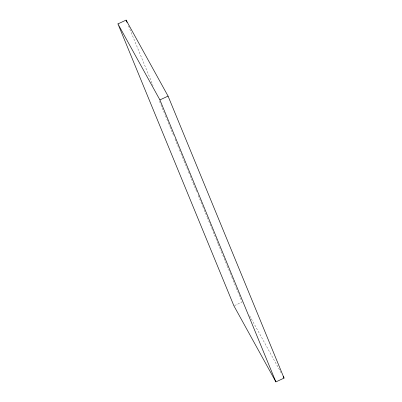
<?xml version="1.0" encoding="UTF-8"?>
<svg xmlns="http://www.w3.org/2000/svg" width="402" height="402" viewBox="0 0 402 402"><rect width="100%" height="100%" fill="white"/><g stroke="black" fill="none" stroke-linecap="round" stroke-linejoin="round"><path stroke-width="0.3" stroke-dasharray="2.01 1.51" d="M234.472 305.626L242.094 302.088L241.376 300.344M249.642 315.756L281.038 372.634M128.494 25.904L153.077 85.666M159.519 101.329L160.715 104.234M160.951 104.811L165.247 115.253M165.483 115.836L169.78 126.278M170.021 126.861L173.84 136.142M175.031 139.047L179.327 149.489M179.563 150.067L183.86 160.514M184.101 161.091L188.397 171.538M188.633 172.116L189.829 175.016M190.066 175.599L192.93 182.563M193.171 183.141L196.985 192.422M198.181 195.327L199.372 198.226M199.613 198.809L202.477 205.769M202.714 206.352L203.909 209.251M204.146 209.829L207.01 216.794M207.251 217.371L208.442 220.276M208.683 220.854L211.547 227.818M211.784 228.396L212.975 231.301M213.216 231.879L217.99 243.481M218.226 244.064L221.09 251.029M221.331 251.607L222.522 254.506M222.763 255.089L227.06 265.531M227.296 266.114L231.592 276.556M231.828 277.139L236.125 287.581M236.366 288.159L241.14 299.766"/><path stroke-width="0.6" d="M117.942 23.894L126.107 20.1L168.071 96.118L284.058 378.106L275.893 381.9L233.929 305.882L117.942 23.894L159.906 99.912L275.893 381.9M159.906 99.912L168.071 96.118M283.154 376.463L284.058 378.106M126.107 20.1L127.062 22.422"/></g></svg>
